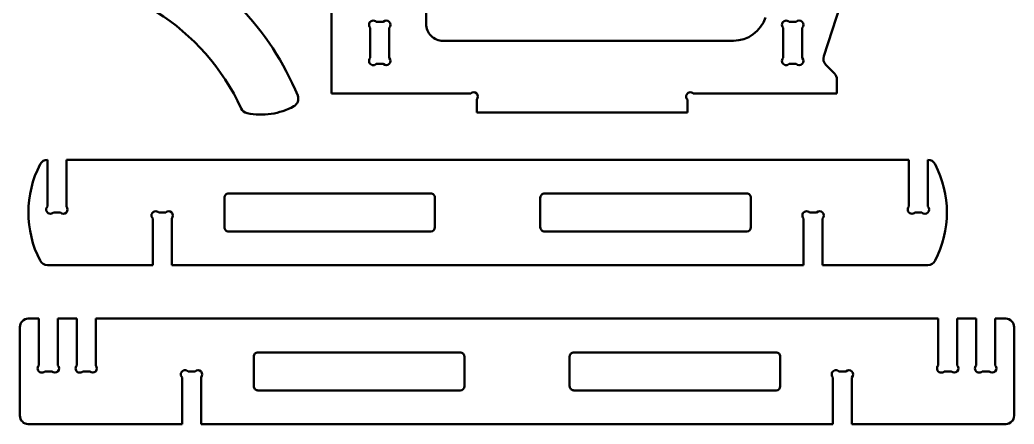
# Model space of a CAD drawing. Header units: millimetres. Extents: x -5696 to 5717, y -1207 to 892.
# Drawn here: x 1357 to 2304, y -541 to -157 of the extents above; entities that cross this region are included whole.
import ezdxf

# ---------------------------------------------------------------- set-up
doc = ezdxf.new("R2010")
doc.units = ezdxf.units.MM
doc.header["$MEASUREMENT"] = 0
doc.layers.add('layer 1', color=7, linetype='Continuous')

msp = doc.modelspace()

# ---------------------------------------------------------------- linework, layer by layer
at = {"layer": 'layer 1', "lineweight": 50}
for points in [[(1744.2325, -160.6244), (1744.2325, -160.6244), (1744.2325, 439.1695), (1744.2325, 439.1695)], [(1653.9626, 156.2907), (1653.9626, 156.2907), (1653.9626, -226.8224), (1653.9626, -226.8224)], [(2122.88, -191.4238), (2122.88, -191.4238), (2226.7603, 128.2869), (2226.7603, 128.2869)], [(1621.8973, -228.8892), (1595.757, -165.5198), (1546.5578, -114.4213), (1484.2233, -85.9008)], [(1568.0959, -241.0199), (1532.4748, -164.2009), (1455.3637, -115.1754), (1370.6885, -115.5123)], [(1696.7474, -158.6184), (1696.7474, -158.6184), (1703.4538, -158.6184), (1703.4538, -158.6184)], [(2036.8585, -176.6724), (2050.7633, -176.6724), (2063.0868, -167.7189), (2067.3836, -154.4947)], [(2089.9234, -158.6184), (2089.9234, -158.6184), (2096.6298, -158.6184), (2096.6298, -158.6184)], [(1691.0735, -193.0647), (1691.0735, -193.0647), (1691.0735, -164.2923), (1691.0735, -164.2923)], [(1709.1275, -164.2923), (1709.1275, -164.2923), (1709.1275, -193.0647), (1709.1275, -193.0647)], [(2084.2496, -193.0647), (2084.2496, -193.0647), (2084.2496, -164.2923), (2084.2496, -164.2923)], [(2102.3036, -164.2923), (2102.3036, -164.2923), (2102.3036, -193.0647), (2102.3036, -193.0647)], [(2036.8585, -176.6724), (2036.8585, -176.6724), (1760.2805, -176.6724), (1760.2805, -176.6724)], [(1703.4538, -198.7384), (1703.4538, -198.7384), (1696.7474, -198.7384), (1696.7474, -198.7384)], [(2096.6298, -198.7384), (2096.6298, -198.7384), (2089.9234, -198.7384), (2089.9234, -198.7384)], [(2122.88, -191.4238), (2121.9476, -194.2934), (2122.7039, -197.4436), (2124.8375, -199.5771)], [(2133.0524, -207.792), (2133.0524, -207.792), (2124.8375, -199.5771), (2124.8375, -199.5771)], [(2135.4026, -213.4659), (2135.4026, -211.3377), (2134.5572, -209.2968), (2133.0524, -207.792)], [(2135.4026, -226.8224), (2135.4026, -226.8224), (2135.4026, -213.4659), (2135.4026, -213.4659)], [(1653.9626, -226.8224), (1653.9626, -226.8224), (1786.7028, -226.8224), (1786.7028, -226.8224)], [(1998.6504, -226.8224), (1998.6504, -226.8224), (2135.4026, -226.8224), (2135.4026, -226.8224)], [(1618.309, -239.0004), (1621.9138, -237.0427), (1623.4616, -232.6814), (1621.8973, -228.8893)], [(1792.3766, -232.4963), (1792.3766, -232.4963), (1792.3766, -244.8764), (1792.3766, -244.8764)], [(1992.9766, -244.8764), (1992.9766, -244.8764), (1992.9766, -232.4963), (1992.9766, -232.4963)], [(1568.0959, -241.0199), (1569.1597, -243.3139), (1571.2424, -244.9722), (1573.7164, -245.495)], [(1573.7164, -245.495), (1588.8801, -248.6993), (1604.6893, -246.3968), (1618.309, -239.0004)], [(1792.3766, -244.8764), (1792.3766, -244.8764), (1992.9766, -244.8764), (1992.9766, -244.8764)], [(1383.5558, -289.8288), (1380.6, -289.8828), (1377.9133, -291.558), (1376.5637, -294.1883)], [(1383.5558, -334.3036), (1383.5558, -334.3036), (1383.5558, -289.8288), (1383.5558, -289.8288)], [(1401.6098, -289.8274), (1401.6098, -289.8274), (1401.6098, -334.3036), (1401.6098, -334.3036)], [(2204.0099, -289.8274), (2204.0099, -289.8274), (1401.6098, -289.8274), (1401.6098, -289.8274)], [(2204.0099, -334.3036), (2204.0099, -334.3036), (2204.0099, -289.8274), (2204.0099, -289.8274)], [(2222.0639, -289.8288), (2222.0639, -289.8288), (2222.0639, -334.3036), (2222.0639, -334.3036)], [(2229.056, -294.1883), (2227.7064, -291.558), (2225.0197, -289.8828), (2222.0639, -289.8288)], [(1376.5637, -294.1883), (1361.8146, -322.9328), (1361.8146, -357.0221), (1376.5637, -385.7665)], [(2229.056, -385.7665), (2243.8051, -357.0222), (2243.8051, -322.9332), (2229.0562, -294.1887)], [(1552.0598, -354.0194), (1552.0598, -354.0194), (1552.0598, -325.9354), (1552.0598, -325.9354)], [(1556.0718, -321.9234), (1556.0718, -321.9234), (1748.6479, -321.9234), (1748.6479, -321.9234)], [(1752.6599, -325.9354), (1752.6599, -325.9354), (1752.6599, -354.0194), (1752.6599, -354.0194)], [(1852.9599, -354.0194), (1852.9599, -354.0194), (1852.9599, -325.9354), (1852.9599, -325.9354)], [(1856.9719, -321.9234), (1856.9719, -321.9234), (2049.5479, -321.9234), (2049.5479, -321.9234)], [(2053.5599, -325.9354), (2053.5599, -325.9354), (2053.5599, -354.0194), (2053.5599, -354.0194)], [(1395.9361, -339.9774), (1395.9361, -339.9774), (1389.2297, -339.9774), (1389.2297, -339.9774)], [(1489.5297, -339.9774), (1489.5297, -339.9774), (1496.2361, -339.9774), (1496.2361, -339.9774)], [(2109.3837, -339.9774), (2109.3837, -339.9774), (2116.09, -339.9774), (2116.09, -339.9774)], [(2216.39, -339.9774), (2216.39, -339.9774), (2209.6837, -339.9774), (2209.6837, -339.9774)], [(1483.8558, -390.1274), (1483.8558, -390.1274), (1483.8558, -345.6513), (1483.8558, -345.6513)], [(1501.9098, -345.6513), (1501.9098, -345.6513), (1501.9098, -390.1274), (1501.9098, -390.1274)], [(2103.7099, -390.1274), (2103.7099, -390.1274), (2103.7099, -345.6513), (2103.7099, -345.6513)], [(2121.7639, -345.6513), (2121.7639, -345.6513), (2121.7639, -390.1274), (2121.7639, -390.1274)], [(1748.6479, -358.0314), (1748.6479, -358.0314), (1556.0718, -358.0314), (1556.0718, -358.0314)], [(1748.6479, -358.0314), (1750.8636, -358.0314), (1752.6599, -356.2352), (1752.6599, -354.0194)], [(2049.5479, -358.0314), (2049.5479, -358.0314), (1856.9719, -358.0314), (1856.9719, -358.0314)], [(2049.5479, -358.0314), (2051.7636, -358.0314), (2053.5599, -356.2352), (2053.5599, -354.0194)], [(1376.5637, -385.7665), (1377.9374, -388.4438), (1380.6937, -390.1274), (1383.7028, -390.1274)], [(2221.917, -390.1274), (2224.9261, -390.1274), (2227.6823, -388.4438), (2229.056, -385.7665)], [(1383.7028, -390.1274), (1383.7028, -390.1274), (1483.8558, -390.1274), (1483.8558, -390.1274)], [(1501.9098, -390.1274), (1501.9098, -390.1274), (2103.7099, -390.1274), (2103.7099, -390.1274)], [(2121.7639, -390.1274), (2121.7639, -390.1274), (2221.917, -390.1274), (2221.917, -390.1274)], [(1375.3973, -441.006), (1375.3973, -441.006), (1365.3673, -441.006), (1365.3673, -441.006)], [(1375.3973, -485.4822), (1375.3973, -485.4822), (1375.3973, -441.006), (1375.3973, -441.006)], [(1393.4513, -441.006), (1393.4513, -441.006), (1393.4513, -485.4822), (1393.4513, -485.4822)], [(1411.5053, -441.006), (1411.5053, -441.006), (1393.4513, -441.006), (1393.4513, -441.006)], [(1411.5053, -485.4822), (1411.5053, -485.4822), (1411.5053, -441.006), (1411.5053, -441.006)], [(1429.5593, -441.006), (1429.5593, -441.006), (1429.5593, -485.4822), (1429.5593, -485.4822)], [(2231.9593, -441.006), (2231.9593, -441.006), (1429.5593, -441.006), (1429.5593, -441.006)], [(2231.9593, -485.4822), (2231.9593, -485.4822), (2231.9593, -441.006), (2231.9593, -441.006)], [(2250.0133, -441.006), (2250.0133, -441.006), (2250.0133, -485.4822), (2250.0133, -485.4822)], [(2268.0673, -441.006), (2268.0673, -441.006), (2250.0133, -441.006), (2250.0133, -441.006)], [(2268.0673, -485.4822), (2268.0673, -485.4822), (2268.0673, -441.006), (2268.0673, -441.006)], [(2286.1213, -441.006), (2286.1213, -441.006), (2286.1213, -485.4822), (2286.1213, -485.4822)], [(2296.1513, -441.006), (2296.1513, -441.006), (2286.1213, -441.006), (2286.1213, -441.006)], [(1357.3433, -449.03), (1357.3433, -449.03), (1357.3433, -533.282), (1357.3433, -533.282)], [(2304.1753, -533.282), (2304.1753, -533.282), (2304.1753, -449.03), (2304.1753, -449.03)], [(1584.0213, -473.102), (1584.0213, -473.102), (1776.5973, -473.102), (1776.5973, -473.102)], [(1884.9213, -473.102), (1884.9213, -473.102), (2077.4973, -473.102), (2077.4973, -473.102)], [(1580.0093, -505.198), (1580.0093, -505.198), (1580.0093, -477.114), (1580.0093, -477.114)], [(1780.6093, -477.114), (1780.6093, -477.114), (1780.6093, -505.198), (1780.6093, -505.198)], [(1880.9093, -505.198), (1880.9093, -505.198), (1880.9093, -477.114), (1880.9093, -477.114)], [(2081.5093, -477.114), (2081.5093, -477.114), (2081.5093, -505.198), (2081.5093, -505.198)], [(1387.7775, -491.156), (1387.7775, -491.156), (1381.0711, -491.156), (1381.0711, -491.156)], [(1423.8855, -491.156), (1423.8855, -491.156), (1417.1791, -491.156), (1417.1791, -491.156)], [(1517.4791, -491.156), (1517.4791, -491.156), (1524.1855, -491.156), (1524.1855, -491.156)], [(2137.3332, -491.156), (2137.3332, -491.156), (2144.0395, -491.156), (2144.0395, -491.156)], [(2244.3394, -491.156), (2244.3394, -491.156), (2237.6332, -491.156), (2237.6332, -491.156)], [(2280.4474, -491.156), (2280.4474, -491.156), (2273.7412, -491.156), (2273.7412, -491.156)], [(1511.8053, -541.306), (1511.8053, -541.306), (1511.8053, -496.8298), (1511.8053, -496.8298)], [(1529.8593, -496.8298), (1529.8593, -496.8298), (1529.8593, -541.306), (1529.8593, -541.306)], [(2131.6593, -541.306), (2131.6593, -541.306), (2131.6593, -496.8298), (2131.6593, -496.8298)], [(2149.7133, -496.8298), (2149.7133, -496.8298), (2149.7133, -541.306), (2149.7133, -541.306)], [(1776.5973, -509.21), (1776.5973, -509.21), (1584.0213, -509.21), (1584.0213, -509.21)], [(1776.5973, -509.21), (1778.8131, -509.21), (1780.6093, -507.4138), (1780.6093, -505.198)], [(2077.4973, -509.21), (2077.4973, -509.21), (1884.9213, -509.21), (1884.9213, -509.21)], [(2077.4973, -509.21), (2079.713, -509.21), (2081.5093, -507.4138), (2081.5093, -505.198)], [(2296.1513, -541.306), (2300.5828, -541.306), (2304.1753, -537.7135), (2304.1753, -533.282)], [(1365.3673, -541.306), (1365.3673, -541.306), (1511.8053, -541.306), (1511.8053, -541.306)], [(1529.8593, -541.306), (1529.8593, -541.306), (2131.6593, -541.306), (2131.6593, -541.306)], [(2149.7133, -541.306), (2149.7133, -541.306), (2296.1513, -541.306), (2296.1513, -541.306)]]:
    msp.add_open_spline(points, degree=3, dxfattribs=at)
for points, knots in [([(1696.7474, -158.6184), (1695.7339, -157.6049), (1694.2567, -157.2091), (1692.8721, -157.58), (1692.8721, -157.58), (1691.4876, -157.951), (1690.4061, -159.0325), (1690.0352, -160.417), (1690.0352, -160.417), (1689.6642, -161.8014), (1690.0601, -163.2788), (1691.0736, -164.2923)], [0, 0, 0, 0, 0.25, 0.25, 0.25, 0.25, 0.5, 0.5, 0.5, 0.5, 1, 1, 1, 1]), ([(1709.1275, -164.2923), (1710.6943, -162.7255), (1710.6943, -160.1852), (1709.1276, -158.6184), (1709.1276, -158.6184), (1707.5609, -157.0516), (1705.0206, -157.0516), (1703.4538, -158.6184)], [0, 0, 0, 0, 0.33333333, 0.33333333, 0.33333333, 0.33333333, 1, 1, 1, 1]), ([(1744.2325, -160.6244), (1744.2325, -164.8807), (1745.9234, -168.9625), (1748.9329, -171.9721), (1748.9329, -171.9721), (1751.9425, -174.9817), (1756.0244, -176.6724), (1760.2805, -176.6724)], [0, 0, 0, 0, 0.33333333, 0.33333333, 0.33333333, 0.33333333, 1, 1, 1, 1]), ([(2089.9234, -158.6184), (2088.9099, -157.6049), (2087.4326, -157.2091), (2086.0482, -157.58), (2086.0482, -157.58), (2084.6636, -157.951), (2083.5822, -159.0325), (2083.2112, -160.417), (2083.2112, -160.417), (2082.8403, -161.8014), (2083.236, -163.2788), (2084.2496, -164.2923)], [0, 0, 0, 0, 0.25, 0.25, 0.25, 0.25, 0.5, 0.5, 0.5, 0.5, 1, 1, 1, 1]), ([(2102.3036, -164.2923), (2103.8704, -162.7255), (2103.8704, -160.1852), (2102.3036, -158.6184), (2102.3036, -158.6184), (2100.7368, -157.0516), (2098.1966, -157.0516), (2096.6298, -158.6184)], [0, 0, 0, 0, 0.33333333, 0.33333333, 0.33333333, 0.33333333, 1, 1, 1, 1]), ([(1691.0736, -193.0647), (1690.0601, -194.0782), (1689.6642, -195.5554), (1690.0352, -196.94), (1690.0352, -196.94), (1690.4061, -198.3244), (1691.4876, -199.4058), (1692.8721, -199.7768), (1692.8721, -199.7768), (1694.2567, -200.1478), (1695.7339, -199.752), (1696.7474, -198.7384)], [0, 0, 0, 0, 0.25, 0.25, 0.25, 0.25, 0.5, 0.5, 0.5, 0.5, 1, 1, 1, 1]), ([(1703.4538, -198.7384), (1705.0206, -200.3052), (1707.5608, -200.3052), (1709.1275, -198.7384), (1709.1275, -198.7384), (1710.6943, -197.1716), (1710.6943, -194.6314), (1709.1276, -193.0647)], [0, 0, 0, 0, 0.33333333, 0.33333333, 0.33333333, 0.33333333, 1, 1, 1, 1]), ([(2084.2496, -193.0647), (2083.236, -194.0782), (2082.8403, -195.5554), (2083.2112, -196.94), (2083.2112, -196.94), (2083.5822, -198.3244), (2084.6636, -199.4058), (2086.0482, -199.7768), (2086.0482, -199.7768), (2087.4326, -200.1478), (2088.9099, -199.752), (2089.9234, -198.7384)], [0, 0, 0, 0, 0.25, 0.25, 0.25, 0.25, 0.5, 0.5, 0.5, 0.5, 1, 1, 1, 1]), ([(2096.6298, -198.7384), (2098.1966, -200.3052), (2100.7368, -200.3052), (2102.3036, -198.7384), (2102.3036, -198.7384), (2103.8704, -197.1716), (2103.8704, -194.6314), (2102.3036, -193.0647)], [0, 0, 0, 0, 0.33333333, 0.33333333, 0.33333333, 0.33333333, 1, 1, 1, 1]), ([(1792.3766, -232.4963), (1793.9433, -230.9295), (1793.9433, -228.3892), (1792.3766, -226.8224), (1792.3766, -226.8224), (1790.8099, -225.2556), (1788.2696, -225.2556), (1786.7028, -226.8224)], [0, 0, 0, 0, 0.33333333, 0.33333333, 0.33333333, 0.33333333, 1, 1, 1, 1]), ([(1998.6504, -226.8224), (1997.6369, -225.8089), (1996.1596, -225.4131), (1994.7751, -225.784), (1994.7751, -225.784), (1993.3906, -226.155), (1992.3092, -227.2365), (1991.9383, -228.621), (1991.9383, -228.621), (1991.5673, -230.0055), (1991.963, -231.4828), (1992.9766, -232.4963)], [0, 0, 0, 0, 0.25, 0.25, 0.25, 0.25, 0.5, 0.5, 0.5, 0.5, 1, 1, 1, 1]), ([(1556.0718, -321.9234), (1555.0079, -321.9234), (1553.9874, -322.3461), (1553.235, -323.0985), (1553.235, -323.0985), (1552.4826, -323.8509), (1552.0598, -324.8714), (1552.0598, -325.9354)], [0, 0, 0, 0, 0.33333333, 0.33333333, 0.33333333, 0.33333333, 1, 1, 1, 1]), ([(1752.6599, -325.9354), (1752.6599, -324.8714), (1752.2372, -323.8509), (1751.4847, -323.0985), (1751.4847, -323.0985), (1750.7324, -322.3461), (1749.7119, -321.9234), (1748.6479, -321.9234)], [0, 0, 0, 0, 0.33333333, 0.33333333, 0.33333333, 0.33333333, 1, 1, 1, 1]), ([(1856.9719, -321.9234), (1855.9078, -321.9234), (1854.8873, -322.3461), (1854.135, -323.0985), (1854.135, -323.0985), (1853.3825, -323.8509), (1852.9599, -324.8714), (1852.9599, -325.9354)], [0, 0, 0, 0, 0.33333333, 0.33333333, 0.33333333, 0.33333333, 1, 1, 1, 1]), ([(2053.5599, -325.9354), (2053.5599, -324.8714), (2053.1372, -323.8509), (2052.3848, -323.0985), (2052.3848, -323.0985), (2051.6324, -322.3461), (2050.612, -321.9234), (2049.5479, -321.9234)], [0, 0, 0, 0, 0.33333333, 0.33333333, 0.33333333, 0.33333333, 1, 1, 1, 1]), ([(1383.5558, -334.3036), (1382.5423, -335.3171), (1382.1465, -336.7944), (1382.5175, -338.1789), (1382.5175, -338.1789), (1382.8884, -339.5633), (1383.9699, -340.6448), (1385.3544, -341.0158), (1385.3544, -341.0158), (1386.7389, -341.3868), (1388.2162, -340.9909), (1389.2297, -339.9774)], [0, 0, 0, 0, 0.25, 0.25, 0.25, 0.25, 0.5, 0.5, 0.5, 0.5, 1, 1, 1, 1]), ([(1395.9361, -339.9774), (1397.5028, -341.5442), (1400.043, -341.5442), (1401.6098, -339.9774), (1401.6098, -339.9774), (1403.1766, -338.4106), (1403.1766, -335.8704), (1401.6099, -334.3036)], [0, 0, 0, 0, 0.33333333, 0.33333333, 0.33333333, 0.33333333, 1, 1, 1, 1]), ([(1489.5297, -339.9774), (1488.5162, -338.9639), (1487.039, -338.5681), (1485.6544, -338.9391), (1485.6544, -338.9391), (1484.2699, -339.31), (1483.1884, -340.3914), (1482.8175, -341.776), (1482.8175, -341.776), (1482.4465, -343.1604), (1482.8423, -344.6377), (1483.8558, -345.6513)], [0, 0, 0, 0, 0.25, 0.25, 0.25, 0.25, 0.5, 0.5, 0.5, 0.5, 1, 1, 1, 1]), ([(1501.9098, -345.6513), (1503.4766, -344.0845), (1503.4766, -341.5442), (1501.9098, -339.9774), (1501.9098, -339.9774), (1500.3431, -338.4106), (1497.8028, -338.4106), (1496.2361, -339.9774)], [0, 0, 0, 0, 0.33333333, 0.33333333, 0.33333333, 0.33333333, 1, 1, 1, 1]), ([(2109.3837, -339.9774), (2108.3701, -338.9639), (2106.8929, -338.5681), (2105.5084, -338.9391), (2105.5084, -338.9391), (2104.1239, -339.31), (2103.0425, -340.3914), (2102.6715, -341.776), (2102.6715, -341.776), (2102.3005, -343.1604), (2102.6964, -344.6377), (2103.7099, -345.6513)], [0, 0, 0, 0, 0.25, 0.25, 0.25, 0.25, 0.5, 0.5, 0.5, 0.5, 1, 1, 1, 1]), ([(2121.7639, -345.6513), (2123.3307, -344.0845), (2123.3307, -341.5442), (2121.7639, -339.9774), (2121.7639, -339.9774), (2120.1971, -338.4106), (2117.6569, -338.4106), (2116.09, -339.9774)], [0, 0, 0, 0, 0.33333333, 0.33333333, 0.33333333, 0.33333333, 1, 1, 1, 1]), ([(2204.0099, -334.3036), (2202.9964, -335.3171), (2202.6005, -336.7944), (2202.9715, -338.1789), (2202.9715, -338.1789), (2203.3425, -339.5633), (2204.4239, -340.6448), (2205.8084, -341.0158), (2205.8084, -341.0158), (2207.1929, -341.3868), (2208.6701, -340.9909), (2209.6837, -339.9774)], [0, 0, 0, 0, 0.25, 0.25, 0.25, 0.25, 0.5, 0.5, 0.5, 0.5, 1, 1, 1, 1]), ([(2216.39, -339.9774), (2217.9568, -341.5442), (2220.4971, -341.5442), (2222.0639, -339.9774), (2222.0639, -339.9774), (2223.6307, -338.4106), (2223.6307, -335.8704), (2222.0639, -334.3036)], [0, 0, 0, 0, 0.33333333, 0.33333333, 0.33333333, 0.33333333, 1, 1, 1, 1]), ([(1552.0598, -354.0194), (1552.0598, -355.0835), (1552.4826, -356.1039), (1553.235, -356.8564), (1553.235, -356.8564), (1553.9874, -357.6087), (1555.0079, -358.0314), (1556.0718, -358.0314)], [0, 0, 0, 0, 0.33333333, 0.33333333, 0.33333333, 0.33333333, 1, 1, 1, 1]), ([(1852.9599, -354.0194), (1852.9599, -355.0835), (1853.3825, -356.1039), (1854.135, -356.8564), (1854.135, -356.8564), (1854.8873, -357.6087), (1855.9078, -358.0314), (1856.9719, -358.0314)], [0, 0, 0, 0, 0.33333333, 0.33333333, 0.33333333, 0.33333333, 1, 1, 1, 1]), ([(1365.3673, -441.006), (1363.2392, -441.006), (1361.1983, -441.8514), (1359.6934, -443.3562), (1359.6934, -443.3562), (1358.1886, -444.8609), (1357.3433, -446.9019), (1357.3433, -449.03)], [0, 0, 0, 0, 0.33333333, 0.33333333, 0.33333333, 0.33333333, 1, 1, 1, 1]), ([(2304.1753, -449.03), (2304.1753, -446.9019), (2303.3299, -444.8609), (2301.8251, -443.3562), (2301.8251, -443.3562), (2300.3204, -441.8514), (2298.2794, -441.006), (2296.1513, -441.006)], [0, 0, 0, 0, 0.33333333, 0.33333333, 0.33333333, 0.33333333, 1, 1, 1, 1]), ([(1584.0213, -473.102), (1582.9573, -473.102), (1581.9368, -473.5246), (1581.1844, -474.2771), (1581.1844, -474.2771), (1580.432, -475.0294), (1580.0093, -476.0499), (1580.0093, -477.114)], [0, 0, 0, 0, 0.33333333, 0.33333333, 0.33333333, 0.33333333, 1, 1, 1, 1]), ([(1780.6093, -477.114), (1780.6093, -476.0499), (1780.1866, -475.0294), (1779.4342, -474.2771), (1779.4342, -474.2771), (1778.6818, -473.5246), (1777.6613, -473.102), (1776.5973, -473.102)], [0, 0, 0, 0, 0.33333333, 0.33333333, 0.33333333, 0.33333333, 1, 1, 1, 1]), ([(1884.9213, -473.102), (1883.8573, -473.102), (1882.8367, -473.5246), (1882.0844, -474.2771), (1882.0844, -474.2771), (1881.332, -475.0294), (1880.9093, -476.0499), (1880.9093, -477.114)], [0, 0, 0, 0, 0.33333333, 0.33333333, 0.33333333, 0.33333333, 1, 1, 1, 1]), ([(2081.5093, -477.114), (2081.5093, -476.0499), (2081.0866, -475.0294), (2080.3342, -474.2771), (2080.3342, -474.2771), (2079.5818, -473.5246), (2078.5614, -473.102), (2077.4973, -473.102)], [0, 0, 0, 0, 0.33333333, 0.33333333, 0.33333333, 0.33333333, 1, 1, 1, 1]), ([(1375.3973, -485.4822), (1374.3838, -486.4957), (1373.9879, -487.973), (1374.3589, -489.3575), (1374.3589, -489.3575), (1374.7299, -490.7419), (1375.8113, -491.8234), (1377.1958, -492.1944), (1377.1958, -492.1944), (1378.5803, -492.5654), (1380.0576, -492.1695), (1381.0711, -491.156)], [0, 0, 0, 0, 0.25, 0.25, 0.25, 0.25, 0.5, 0.5, 0.5, 0.5, 1, 1, 1, 1]), ([(1387.7775, -491.156), (1389.3442, -492.7228), (1391.8845, -492.7228), (1393.4513, -491.156), (1393.4513, -491.156), (1395.0181, -489.5892), (1395.0181, -487.049), (1393.4513, -485.4822)], [0, 0, 0, 0, 0.33333333, 0.33333333, 0.33333333, 0.33333333, 1, 1, 1, 1]), ([(1411.5053, -485.4822), (1410.4918, -486.4957), (1410.0959, -487.973), (1410.4669, -489.3575), (1410.4669, -489.3575), (1410.8379, -490.7419), (1411.9193, -491.8234), (1413.3038, -492.1944), (1413.3038, -492.1944), (1414.6883, -492.5654), (1416.1656, -492.1695), (1417.1791, -491.156)], [0, 0, 0, 0, 0.25, 0.25, 0.25, 0.25, 0.5, 0.5, 0.5, 0.5, 1, 1, 1, 1]), ([(1423.8855, -491.156), (1425.4522, -492.7228), (1427.9925, -492.7228), (1429.5593, -491.156), (1429.5593, -491.156), (1431.1261, -489.5892), (1431.1261, -487.049), (1429.5593, -485.4822)], [0, 0, 0, 0, 0.33333333, 0.33333333, 0.33333333, 0.33333333, 1, 1, 1, 1]), ([(1517.4791, -491.156), (1516.4656, -490.1424), (1514.9884, -489.7467), (1513.6038, -490.1176), (1513.6038, -490.1176), (1512.2193, -490.4886), (1511.1378, -491.57), (1510.7669, -492.9546), (1510.7669, -492.9546), (1510.3959, -494.339), (1510.7918, -495.8163), (1511.8053, -496.8298)], [0, 0, 0, 0, 0.25, 0.25, 0.25, 0.25, 0.5, 0.5, 0.5, 0.5, 1, 1, 1, 1]), ([(1529.8593, -496.8298), (1531.426, -495.2631), (1531.4261, -492.7228), (1529.8593, -491.156), (1529.8593, -491.156), (1528.2925, -489.5892), (1525.7522, -489.5892), (1524.1855, -491.156)], [0, 0, 0, 0, 0.33333333, 0.33333333, 0.33333333, 0.33333333, 1, 1, 1, 1]), ([(2137.3332, -491.156), (2136.3196, -490.1424), (2134.8423, -489.7467), (2133.4579, -490.1176), (2133.4579, -490.1176), (2132.0733, -490.4886), (2130.9919, -491.57), (2130.6209, -492.9546), (2130.6209, -492.9546), (2130.25, -494.339), (2130.6458, -495.8163), (2131.6593, -496.8298)], [0, 0, 0, 0, 0.25, 0.25, 0.25, 0.25, 0.5, 0.5, 0.5, 0.5, 1, 1, 1, 1]), ([(2149.7133, -496.8298), (2151.2801, -495.2631), (2151.2801, -492.7228), (2149.7133, -491.156), (2149.7133, -491.156), (2148.1465, -489.5892), (2145.6063, -489.5892), (2144.0395, -491.156)], [0, 0, 0, 0, 0.33333333, 0.33333333, 0.33333333, 0.33333333, 1, 1, 1, 1]), ([(2231.9593, -485.4822), (2230.9458, -486.4957), (2230.55, -487.973), (2230.9209, -489.3575), (2230.9209, -489.3575), (2231.2919, -490.7419), (2232.3733, -491.8234), (2233.7579, -492.1944), (2233.7579, -492.1944), (2235.1423, -492.5654), (2236.6196, -492.1695), (2237.6332, -491.156)], [0, 0, 0, 0, 0.25, 0.25, 0.25, 0.25, 0.5, 0.5, 0.5, 0.5, 1, 1, 1, 1]), ([(2244.3394, -491.156), (2245.9062, -492.7228), (2248.4465, -492.7228), (2250.0133, -491.156), (2250.0133, -491.156), (2251.5801, -489.5892), (2251.5801, -487.049), (2250.0133, -485.4822)], [0, 0, 0, 0, 0.33333333, 0.33333333, 0.33333333, 0.33333333, 1, 1, 1, 1]), ([(2268.0673, -485.4822), (2267.0538, -486.4957), (2266.658, -487.973), (2267.0289, -489.3575), (2267.0289, -489.3575), (2267.3999, -490.7419), (2268.4813, -491.8234), (2269.8658, -492.1944), (2269.8658, -492.1944), (2271.2503, -492.5654), (2272.7276, -492.1695), (2273.7412, -491.156)], [0, 0, 0, 0, 0.25, 0.25, 0.25, 0.25, 0.5, 0.5, 0.5, 0.5, 1, 1, 1, 1]), ([(2280.4474, -491.156), (2282.0142, -492.7228), (2284.5545, -492.7228), (2286.1213, -491.156), (2286.1213, -491.156), (2287.6881, -489.5892), (2287.6881, -487.049), (2286.1213, -485.4822)], [0, 0, 0, 0, 0.33333333, 0.33333333, 0.33333333, 0.33333333, 1, 1, 1, 1]), ([(1580.0093, -505.198), (1580.0093, -506.2621), (1580.432, -507.2825), (1581.1844, -508.0349), (1581.1844, -508.0349), (1581.9368, -508.7873), (1582.9573, -509.21), (1584.0213, -509.21)], [0, 0, 0, 0, 0.33333333, 0.33333333, 0.33333333, 0.33333333, 1, 1, 1, 1]), ([(1880.9093, -505.198), (1880.9093, -506.2621), (1881.332, -507.2825), (1882.0844, -508.0349), (1882.0844, -508.0349), (1882.8367, -508.7873), (1883.8573, -509.21), (1884.9213, -509.21)], [0, 0, 0, 0, 0.33333333, 0.33333333, 0.33333333, 0.33333333, 1, 1, 1, 1]), ([(1357.3433, -533.282), (1357.3433, -535.41), (1358.1886, -537.451), (1359.6934, -538.9558), (1359.6934, -538.9558), (1361.1983, -540.4605), (1363.2392, -541.306), (1365.3673, -541.306)], [0, 0, 0, 0, 0.33333333, 0.33333333, 0.33333333, 0.33333333, 1, 1, 1, 1])]:
    msp.add_open_spline(points, degree=3, knots=knots, dxfattribs=at)

doc.saveas('drawing.dxf')
